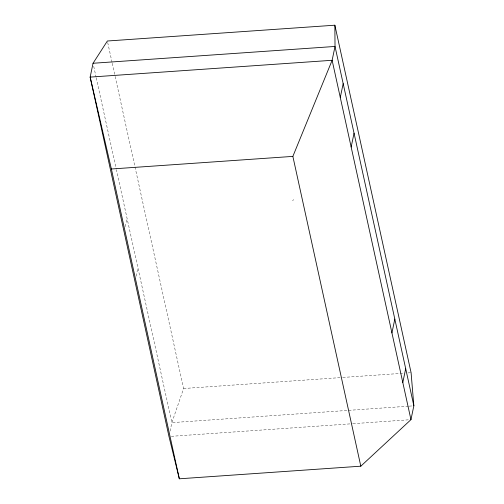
<?xml version="1.0" encoding="UTF-8"?>
<svg xmlns="http://www.w3.org/2000/svg" width="504" height="504" viewBox="0 0 504 504"><rect width="100%" height="100%" fill="white"/><g stroke="black" fill="none" stroke-linecap="round" stroke-linejoin="round"><path stroke-width="0.38" stroke-dasharray="2.52 1.89" d="M125.257 226.624L127.021 218.163M136.13 276.192L137.894 267.731M170.106 431.09L171.87 422.629L183.595 388.508L115.126 76.375M292.572 200.756L293.674 199.609M183.595 388.508L342.059 377.502M342.84 377.446L404.032 373.193M407.95 372.922L411.088 372.702M408.366 406.199L171.87 422.629L116.424 169.854M409.147 406.142L413.847 405.815M171.328 436.313L352.227 423.738M353.008 423.688L408.605 419.819M107.705 42.544L112.09 62.534M112.26 63.302L114.956 75.606M93.719 66.333L96.069 77.068M96.239 77.837L116.254 169.086"/><path stroke-width="0.76" d="M93.045 63.265L90.153 77.106L168.979 436.47L179.329 478.8L360.814 466.187L410.955 419.656L413.847 405.815L411.088 372.702L334.864 25.2L107.371 41.007L93.045 63.265L335.021 46.45L413.847 405.815M340.282 97.467L343.174 83.626M351.156 147.036L354.047 133.195M391.929 332.917L394.821 319.07M402.803 382.486L405.695 368.638M360.814 466.187L292.862 156.391L332.13 60.291L335.021 46.45L334.864 25.2M410.955 419.656L332.13 60.291L90.153 77.106L111.378 168.998L292.862 156.391M111.378 168.998L179.329 478.8"/></g></svg>
